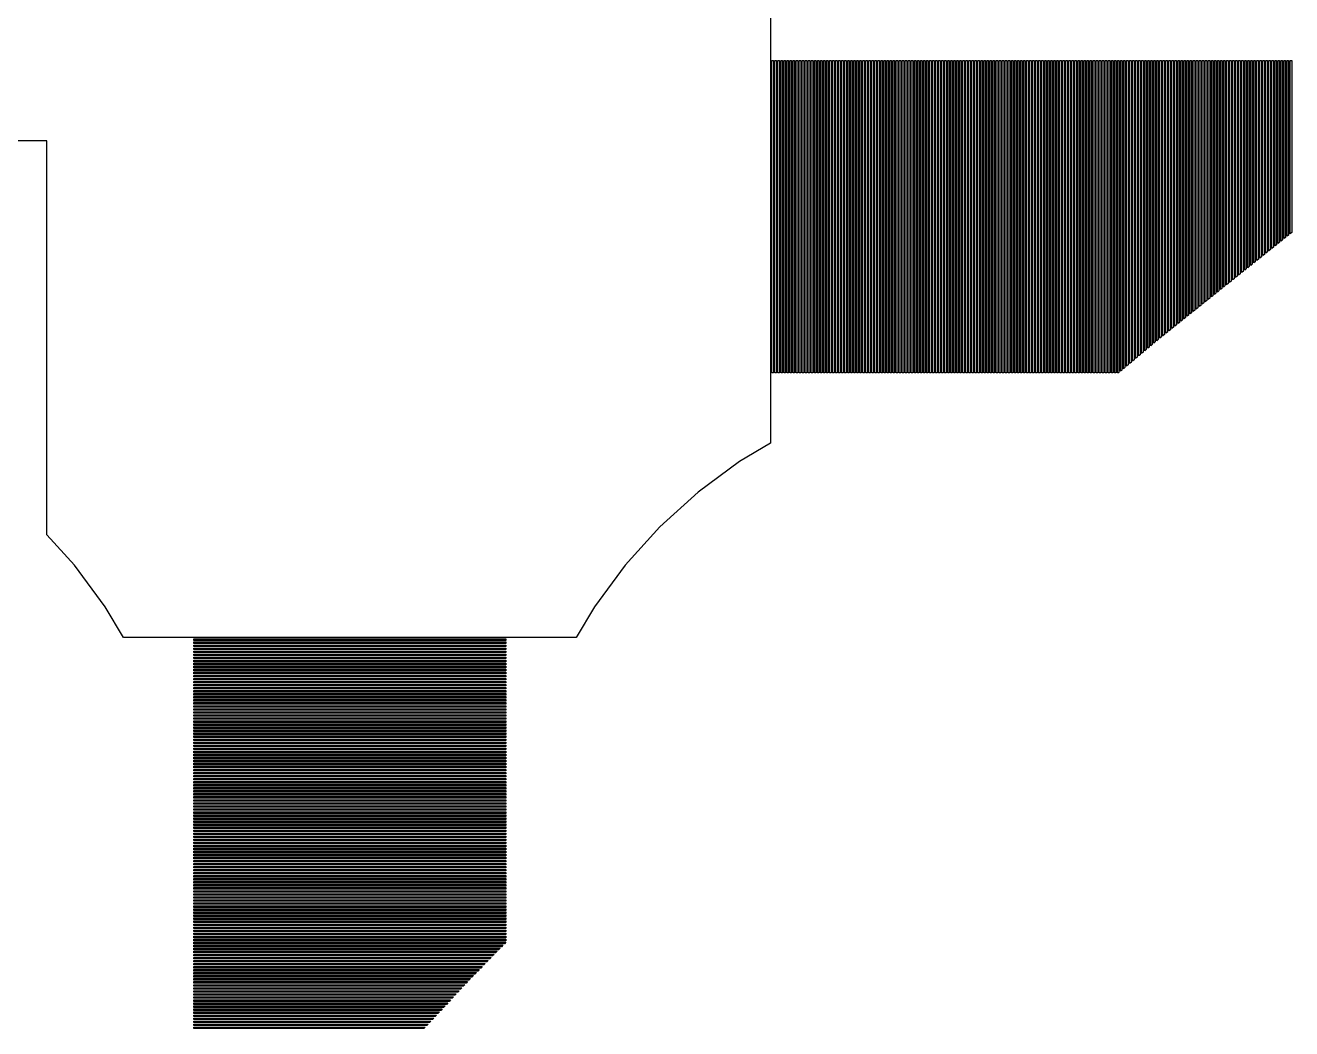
# Model space of a CAD drawing. Extents: x -10 to 91, y -24 to 82.
# Drawn here: x 0.86 to 9.21, y 61.65 to 68.26 of the extents above; entities that cross this region are included whole.
import ezdxf

# ---------------------------------------------------------------- set-up
doc = ezdxf.new("R2010")
doc.units = 0

msp = doc.modelspace()

# ---------------------------------------------------------------- linework, layer by layer
for p, q in [((5.77501, 68.4932), (5.77501, 65.5068)), ((5.785, 65.97), (5.785, 68.03)), ((5.785, 68.03), (5.79501, 68.03)), ((5.79501, 68.03), (5.79501, 65.97)), ((5.80501, 65.97), (5.80501, 68.03)), ((5.80501, 68.03), (5.815, 68.03)), ((5.815, 68.03), (5.815, 65.97)), ((5.82501, 65.97), (5.82501, 68.03)), ((5.82501, 68.03), (5.83501, 68.03)), ((5.83501, 68.03), (5.83501, 65.97)), ((5.845, 65.97), (5.845, 68.03)), ((5.845, 68.03), (5.85501, 68.03)), ((5.85501, 68.03), (5.85501, 65.97)), ((5.86501, 65.97), (5.86501, 68.03)), ((5.86501, 68.03), (5.875, 68.03)), ((5.875, 68.03), (5.875, 65.97)), ((5.88501, 65.97), (5.88501, 68.03)), ((5.88501, 68.03), (5.895, 68.03)), ((5.895, 68.03), (5.895, 65.97)), ((5.90501, 65.97), (5.90501, 68.03)), ((5.90501, 68.03), (5.91501, 68.03)), ((5.91501, 68.03), (5.91501, 65.97)), ((5.925, 65.97), (5.925, 68.03)), ((5.925, 68.03), (5.93501, 68.03)), ((5.93501, 68.03), (5.93501, 65.97)), ((5.94501, 65.97), (5.94501, 68.03)), ((5.94501, 68.03), (5.955, 68.03)), ((5.955, 68.03), (5.955, 65.97)), ((5.96501, 65.97), (5.96501, 68.03)), ((5.96501, 68.03), (5.97501, 68.03)), ((5.97501, 68.03), (5.97501, 65.97)), ((5.985, 65.97), (5.985, 68.03)), ((5.985, 68.03), (5.99501, 68.03)), ((5.99501, 68.03), (5.99501, 65.97)), ((6.005, 65.97), (6.005, 68.03)), ((6.005, 68.03), (6.01501, 68.03)), ((6.01501, 68.03), (6.01501, 65.97)), ((6.02501, 65.97), (6.02501, 68.03)), ((6.02501, 68.03), (6.035, 68.03)), ((6.035, 68.03), (6.035, 65.97)), ((6.04501, 65.97), (6.04501, 68.03)), ((6.04501, 68.03), (6.05501, 68.03)), ((6.05501, 68.03), (6.05501, 65.97)), ((6.065, 65.97), (6.065, 68.03)), ((6.065, 68.03), (6.07501, 68.03)), ((6.07501, 68.03), (6.07501, 65.97)), ((6.08501, 65.97), (6.08501, 68.03)), ((6.08501, 68.03), (6.095, 68.03)), ((6.095, 68.03), (6.095, 65.97)), ((6.10501, 65.97), (6.10501, 68.03)), ((6.10501, 68.03), (6.11501, 68.03)), ((6.11501, 68.03), (6.11501, 65.97)), ((6.125, 65.97), (6.125, 68.03)), ((6.125, 68.03), (6.13501, 68.03)), ((6.13501, 68.03), (6.13501, 65.97)), ((6.145, 65.97), (6.145, 68.03)), ((6.145, 68.03), (6.15501, 68.03)), ((6.15501, 68.03), (6.15501, 65.97)), ((6.16501, 65.97), (6.16501, 68.03)), ((6.16501, 68.03), (6.175, 68.03)), ((6.175, 68.03), (6.175, 65.97)), ((6.18501, 65.97), (6.18501, 68.03)), ((6.18501, 68.03), (6.19501, 68.03)), ((6.19501, 68.03), (6.19501, 65.97)), ((6.205, 65.97), (6.205, 68.03)), ((6.205, 68.03), (6.21501, 68.03)), ((6.21501, 68.03), (6.21501, 65.97)), ((6.22501, 65.97), (6.22501, 68.03)), ((6.22501, 68.03), (6.235, 68.03)), ((6.235, 68.03), (6.235, 65.97)), ((6.24501, 65.97), (6.24501, 68.03)), ((6.24501, 68.03), (6.255, 68.03)), ((6.255, 68.03), (6.255, 65.97)), ((6.26501, 65.97), (6.26501, 68.03)), ((6.26501, 68.03), (6.27501, 68.03)), ((6.27501, 68.03), (6.27501, 65.97)), ((6.285, 65.97), (6.285, 68.03)), ((6.285, 68.03), (6.29501, 68.03)), ((6.29501, 68.03), (6.29501, 65.97)), ((6.30501, 65.97), (6.30501, 68.03)), ((6.30501, 68.03), (6.315, 68.03)), ((6.315, 68.03), (6.315, 65.97)), ((6.32501, 65.97), (6.32501, 68.03)), ((6.32501, 68.03), (6.33501, 68.03)), ((6.33501, 68.03), (6.33501, 65.97)), ((6.345, 65.97), (6.345, 68.03)), ((6.345, 68.03), (6.35501, 68.03)), ((6.35501, 68.03), (6.35501, 65.97)), ((6.36501, 65.97), (6.36501, 68.03)), ((6.36501, 68.03), (6.375, 68.03)), ((6.375, 68.03), (6.375, 65.97)), ((6.38501, 65.97), (6.38501, 68.03)), ((6.38501, 68.03), (6.395, 68.03)), ((6.395, 68.03), (6.395, 65.97)), ((6.40501, 65.97), (6.40501, 68.03)), ((6.40501, 68.03), (6.41501, 68.03)), ((6.41501, 68.03), (6.41501, 65.97)), ((6.425, 65.97), (6.425, 68.03)), ((6.425, 68.03), (6.43501, 68.03)), ((6.43501, 68.03), (6.43501, 65.97)), ((6.44501, 65.97), (6.44501, 68.03)), ((6.44501, 68.03), (6.455, 68.03)), ((6.455, 68.03), (6.455, 65.97)), ((6.46501, 65.97), (6.46501, 68.03)), ((6.46501, 68.03), (6.47501, 68.03)), ((6.47501, 68.03), (6.47501, 65.97)), ((6.485, 65.97), (6.485, 68.03)), ((6.485, 68.03), (6.49501, 68.03)), ((6.49501, 68.03), (6.49501, 65.97)), ((6.505, 65.97), (6.505, 68.03)), ((6.505, 68.03), (6.51501, 68.03)), ((6.51501, 68.03), (6.51501, 65.97)), ((6.52501, 65.97), (6.52501, 68.03)), ((6.52501, 68.03), (6.535, 68.03)), ((6.535, 68.03), (6.535, 65.97)), ((6.54501, 65.97), (6.54501, 68.03)), ((6.54501, 68.03), (6.55501, 68.03)), ((6.55501, 68.03), (6.55501, 65.97)), ((6.565, 65.97), (6.565, 68.03)), ((6.565, 68.03), (6.57501, 68.03)), ((6.57501, 68.03), (6.57501, 65.97)), ((6.58501, 65.97), (6.58501, 68.03)), ((6.58501, 68.03), (6.595, 68.03)), ((6.595, 68.03), (6.595, 65.97)), ((6.60501, 65.97), (6.60501, 68.03)), ((6.60501, 68.03), (6.61501, 68.03)), ((6.61501, 68.03), (6.61501, 65.97)), ((6.625, 65.97), (6.625, 68.03)), ((6.625, 68.03), (6.63501, 68.03)), ((6.63501, 68.03), (6.63501, 65.97)), ((6.645, 65.97), (6.645, 68.03)), ((6.645, 68.03), (6.65501, 68.03)), ((6.65501, 68.03), (6.65501, 65.97)), ((6.66501, 65.97), (6.66501, 68.03)), ((6.66501, 68.03), (6.675, 68.03)), ((6.675, 68.03), (6.675, 65.97)), ((6.68501, 65.97), (6.68501, 68.03)), ((6.68501, 68.03), (6.69501, 68.03)), ((6.69501, 68.03), (6.69501, 65.97)), ((6.705, 65.97), (6.705, 68.03)), ((6.705, 68.03), (6.71501, 68.03)), ((6.71501, 68.03), (6.71501, 65.97)), ((6.72501, 65.97), (6.72501, 68.03)), ((6.72501, 68.03), (6.735, 68.03)), ((6.735, 68.03), (6.735, 65.97)), ((6.74501, 65.97), (6.74501, 68.03)), ((6.74501, 68.03), (6.755, 68.03)), ((6.755, 68.03), (6.755, 65.97)), ((6.76501, 65.97), (6.76501, 68.03)), ((6.76501, 68.03), (6.77501, 68.03)), ((6.77501, 68.03), (6.77501, 65.97)), ((6.785, 65.97), (6.785, 68.03)), ((6.785, 68.03), (6.79501, 68.03)), ((6.79501, 68.03), (6.79501, 65.97)), ((6.80501, 65.97), (6.80501, 68.03)), ((6.80501, 68.03), (6.815, 68.03)), ((6.815, 68.03), (6.815, 65.97)), ((6.82501, 65.97), (6.82501, 68.03)), ((6.82501, 68.03), (6.83501, 68.03)), ((6.83501, 68.03), (6.83501, 65.97)), ((6.845, 65.97), (6.845, 68.03)), ((6.845, 68.03), (6.85501, 68.03)), ((6.85501, 68.03), (6.85501, 65.97)), ((6.86501, 65.97), (6.86501, 68.03)), ((6.86501, 68.03), (6.875, 68.03)), ((6.875, 68.03), (6.875, 65.97)), ((6.88501, 65.97), (6.88501, 68.03)), ((6.88501, 68.03), (6.895, 68.03)), ((6.895, 68.03), (6.895, 65.97)), ((6.90501, 65.97), (6.90501, 68.03)), ((6.90501, 68.03), (6.91501, 68.03)), ((6.91501, 68.03), (6.91501, 65.97)), ((6.925, 65.97), (6.925, 68.03)), ((6.925, 68.03), (6.93501, 68.03)), ((6.93501, 68.03), (6.93501, 65.97)), ((6.94501, 65.97), (6.94501, 68.03)), ((6.94501, 68.03), (6.955, 68.03)), ((6.955, 68.03), (6.955, 65.97)), ((6.96501, 65.97), (6.96501, 68.03)), ((6.96501, 68.03), (6.97501, 68.03)), ((6.97501, 68.03), (6.97501, 65.97)), ((6.985, 65.97), (6.985, 68.03)), ((6.985, 68.03), (6.99501, 68.03)), ((6.99501, 68.03), (6.99501, 65.97)), ((7.005, 65.97), (7.005, 68.03)), ((7.005, 68.03), (7.01501, 68.03)), ((7.01501, 68.03), (7.01501, 65.97)), ((7.02501, 65.97), (7.02501, 68.03)), ((7.02501, 68.03), (7.035, 68.03)), ((7.035, 68.03), (7.035, 65.97)), ((7.04501, 65.97), (7.04501, 68.03)), ((7.04501, 68.03), (7.05501, 68.03)), ((7.05501, 68.03), (7.05501, 65.97)), ((7.065, 65.97), (7.065, 68.03)), ((7.065, 68.03), (7.07501, 68.03)), ((7.07501, 68.03), (7.07501, 65.97)), ((7.08501, 65.97), (7.08501, 68.03)), ((7.08501, 68.03), (7.095, 68.03)), ((7.095, 68.03), (7.095, 65.97)), ((7.10501, 65.97), (7.10501, 68.03)), ((7.10501, 68.03), (7.11501, 68.03)), ((7.11501, 68.03), (7.11501, 65.97)), ((7.125, 65.97), (7.125, 68.03)), ((7.125, 68.03), (7.13501, 68.03)), ((7.13501, 68.03), (7.13501, 65.97)), ((7.145, 65.97), (7.145, 68.03)), ((7.145, 68.03), (7.15501, 68.03)), ((7.15501, 68.03), (7.15501, 65.97)), ((7.16501, 65.97), (7.16501, 68.03)), ((7.16501, 68.03), (7.175, 68.03)), ((7.175, 68.03), (7.175, 65.97)), ((7.18501, 65.97), (7.18501, 68.03)), ((7.18501, 68.03), (7.19501, 68.03)), ((7.19501, 68.03), (7.19501, 65.97)), ((7.205, 65.97), (7.205, 68.03)), ((7.205, 68.03), (7.21501, 68.03)), ((7.21501, 68.03), (7.21501, 65.97)), ((7.22501, 65.97), (7.22501, 68.03)), ((7.22501, 68.03), (7.235, 68.03)), ((7.235, 68.03), (7.235, 65.97)), ((7.24501, 65.97), (7.24501, 68.03)), ((7.24501, 68.03), (7.255, 68.03)), ((7.255, 68.03), (7.255, 65.97)), ((7.26501, 65.97), (7.26501, 68.03)), ((7.26501, 68.03), (7.27501, 68.03)), ((7.27501, 68.03), (7.27501, 65.97)), ((7.285, 65.97), (7.285, 68.03)), ((7.285, 68.03), (7.29501, 68.03)), ((7.29501, 68.03), (7.29501, 65.97)), ((7.30501, 65.97), (7.30501, 68.03)), ((7.30501, 68.03), (7.315, 68.03)), ((7.315, 68.03), (7.315, 65.97)), ((7.32501, 65.97), (7.32501, 68.03)), ((7.32501, 68.03), (7.33501, 68.03)), ((7.33501, 68.03), (7.33501, 65.97)), ((7.345, 65.97), (7.345, 68.03)), ((7.345, 68.03), (7.35501, 68.03)), ((7.35501, 68.03), (7.35501, 65.97)), ((7.36501, 65.97), (7.36501, 68.03)), ((7.36501, 68.03), (7.375, 68.03)), ((7.375, 68.03), (7.375, 65.97)), ((7.38501, 65.97), (7.38501, 68.03)), ((7.38501, 68.03), (7.395, 68.03)), ((7.395, 68.03), (7.395, 65.97)), ((7.40501, 65.97), (7.40501, 68.03)), ((7.40501, 68.03), (7.41501, 68.03)), ((7.41501, 68.03), (7.41501, 65.97)), ((7.425, 65.97), (7.425, 68.03)), ((7.425, 68.03), (7.43501, 68.03)), ((7.43501, 68.03), (7.43501, 65.97)), ((7.44501, 65.97), (7.44501, 68.03)), ((7.44501, 68.03), (7.455, 68.03)), ((7.455, 68.03), (7.455, 65.97)), ((7.46501, 65.97), (7.46501, 68.03)), ((7.46501, 68.03), (7.47501, 68.03)), ((7.47501, 68.03), (7.47501, 65.97)), ((7.485, 65.97), (7.485, 68.03)), ((7.485, 68.03), (7.49501, 68.03)), ((7.49501, 68.03), (7.49501, 65.97)), ((7.50499, 65.97), (7.50499, 68.03)), ((7.50499, 68.03), (7.515, 68.03)), ((7.515, 68.03), (7.515, 65.97)), ((7.52499, 65.97), (7.52499, 68.03)), ((7.52499, 68.03), (7.53499, 68.03)), ((7.53499, 68.03), (7.53499, 65.97)), ((7.545, 65.97), (7.545, 68.03)), ((7.545, 68.03), (7.55499, 68.03)), ((7.55499, 68.03), (7.55499, 65.97)), ((7.56499, 65.97), (7.56499, 68.03)), ((7.56499, 68.03), (7.575, 68.03)), ((7.575, 68.03), (7.575, 65.97)), ((7.58499, 65.97), (7.58499, 68.03)), ((7.58499, 68.03), (7.59499, 68.03)), ((7.59499, 68.03), (7.59499, 65.97)), ((7.605, 65.97), (7.605, 68.03)), ((7.605, 68.03), (7.61499, 68.03)), ((7.61499, 68.03), (7.61499, 65.97)), ((7.625, 65.97), (7.625, 68.03)), ((7.625, 68.03), (7.63499, 68.03)), ((7.63499, 68.03), (7.63499, 65.97)), ((7.64499, 65.97), (7.64499, 68.03)), ((7.64499, 68.03), (7.655, 68.03)), ((7.655, 68.03), (7.655, 65.97)), ((7.66499, 65.97), (7.66499, 68.03)), ((7.66499, 68.03), (7.67499, 68.03)), ((7.67499, 68.03), (7.67499, 65.97)), ((7.685, 65.97), (7.685, 68.03)), ((7.685, 68.03), (7.69499, 68.03)), ((7.69499, 68.03), (7.69499, 65.97)), ((7.70499, 65.97), (7.70499, 68.03)), ((7.70499, 68.03), (7.715, 68.03)), ((7.715, 68.03), (7.715, 65.97)), ((7.72499, 65.97), (7.72499, 68.03)), ((7.72499, 68.03), (7.73499, 68.03)), ((7.73499, 68.03), (7.73499, 65.97)), ((7.745, 65.97), (7.745, 68.03)), ((7.745, 68.03), (7.75499, 68.03)), ((7.75499, 68.03), (7.75499, 65.97)), ((7.765, 65.97), (7.765, 68.03)), ((7.765, 68.03), (7.77499, 68.03)), ((7.77499, 68.03), (7.77499, 65.97)), ((7.78499, 65.97), (7.78499, 68.03)), ((7.78499, 68.03), (7.795, 68.03)), ((7.795, 68.03), (7.795, 65.97)), ((7.80499, 65.97), (7.80499, 68.03)), ((7.80499, 68.03), (7.81499, 68.03)), ((7.81499, 68.03), (7.81499, 65.97)), ((7.825, 65.97), (7.825, 68.03)), ((7.825, 68.03), (7.83499, 68.03)), ((7.83499, 68.03), (7.83499, 65.97)), ((7.84499, 65.97), (7.84499, 68.03)), ((7.84499, 68.03), (7.855, 68.03)), ((7.855, 68.03), (7.855, 65.97)), ((7.86499, 65.97), (7.86499, 68.03)), ((7.86499, 68.03), (7.875, 68.03)), ((7.875, 68.03), (7.875, 65.97)), ((7.88499, 65.97), (7.88499, 68.03)), ((7.88499, 68.03), (7.89499, 68.03)), ((7.89499, 68.03), (7.89499, 65.97)), ((7.905, 65.97), (7.905, 68.03)), ((7.905, 68.03), (7.91499, 68.03)), ((7.91499, 68.03), (7.91499, 65.97)), ((7.92499, 65.97), (7.92499, 68.03)), ((7.92499, 68.03), (7.935, 68.03)), ((7.935, 68.03), (7.935, 65.97)), ((7.94499, 65.97), (7.94499, 68.03)), ((7.94499, 68.03), (7.95499, 68.03)), ((7.95499, 68.03), (7.95499, 65.97)), ((7.965, 65.97), (7.965, 68.03)), ((7.965, 68.03), (7.97499, 68.03)), ((7.97499, 68.03), (7.97499, 65.97)), ((7.98499, 65.97), (7.98499, 68.03)), ((7.98499, 68.03), (7.995, 68.03)), ((7.995, 68.03), (7.995, 65.97)), ((8.00499, 65.97), (8.00499, 68.03)), ((8.00499, 68.03), (8.015, 68.03)), ((8.015, 68.03), (8.015, 65.97)), ((8.02499, 65.97), (8.02499, 68.03)), ((8.02499, 68.03), (8.03499, 68.03)), ((8.03499, 68.03), (8.03499, 65.97)), ((8.045, 65.97), (8.045, 68.03)), ((8.045, 68.03), (8.05499, 68.03)), ((8.05499, 68.03), (8.05499, 65.97)), ((8.06499, 65.97), (8.06499, 68.03)), ((8.06499, 68.03), (8.075, 68.03)), ((8.075, 68.03), (8.075, 65.9718)), ((8.08499, 68.03), (8.09499, 68.03)), ((8.08499, 65.9802), (8.08499, 68.03)), ((8.09499, 68.03), (8.09499, 65.9886)), ((8.105, 68.03), (8.11499, 68.03)), ((8.105, 65.997), (8.105, 68.03)), ((8.11499, 68.03), (8.11499, 66.0054)), ((8.125, 68.03), (8.13499, 68.03)), ((8.125, 66.0139), (8.125, 68.03)), ((8.13499, 68.03), (8.13499, 66.0223)), ((8.14499, 68.03), (8.155, 68.03)), ((8.14499, 66.0307), (8.14499, 68.03)), ((8.155, 68.03), (8.155, 66.0391)), ((8.16499, 68.03), (8.17499, 68.03)), ((8.16499, 66.0475), (8.16499, 68.03)), ((8.17499, 68.03), (8.17499, 66.0559)), ((8.185, 68.03), (8.19499, 68.03)), ((8.185, 66.0643), (8.185, 68.03)), ((8.19499, 68.03), (8.19499, 66.0728)), ((8.20499, 68.03), (8.215, 68.03)), ((8.20499, 66.0812), (8.20499, 68.03)), ((8.215, 68.03), (8.215, 66.0896)), ((8.22499, 68.03), (8.23499, 68.03)), ((8.22499, 66.098), (8.22499, 68.03)), ((8.23499, 68.03), (8.23499, 66.1064)), ((8.245, 68.03), (8.25499, 68.03)), ((8.245, 66.1148), (8.245, 68.03)), ((8.25499, 68.03), (8.25499, 66.1232)), ((8.265, 68.03), (8.27499, 68.03)), ((8.265, 66.1317), (8.265, 68.03)), ((8.27499, 68.03), (8.27499, 66.1401)), ((8.28499, 68.03), (8.295, 68.03)), ((8.28499, 66.1485), (8.28499, 68.03)), ((8.295, 68.03), (8.295, 66.1569)), ((8.30499, 68.03), (8.31499, 68.03)), ((8.30499, 66.1653), (8.30499, 68.03)), ((8.31499, 68.03), (8.31499, 66.1737)), ((8.325, 68.03), (8.33499, 68.03)), ((8.325, 66.1821), (8.325, 68.03)), ((8.33499, 68.03), (8.33499, 66.1906)), ((8.34499, 68.03), (8.355, 68.03)), ((8.34499, 66.1986), (8.34499, 68.03)), ((8.355, 68.03), (8.355, 66.2066)), ((8.36499, 68.03), (8.375, 68.03)), ((8.36499, 66.2146), (8.36499, 68.03)), ((8.375, 68.03), (8.375, 66.2226)), ((8.38499, 68.03), (8.39499, 68.03)), ((8.38499, 66.2306), (8.38499, 68.03)), ((8.39499, 68.03), (8.39499, 66.2386)), ((8.405, 68.03), (8.41499, 68.03)), ((8.405, 66.2466), (8.405, 68.03)), ((8.41499, 68.03), (8.41499, 66.2546)), ((8.42499, 68.03), (8.435, 68.03)), ((8.42499, 66.2626), (8.42499, 68.03)), ((8.435, 68.03), (8.435, 66.2706)), ((8.44499, 68.03), (8.45499, 68.03)), ((8.44499, 66.2786), (8.44499, 68.03)), ((8.45499, 68.03), (8.45499, 66.2867)), ((8.465, 68.03), (8.47499, 68.03)), ((8.465, 66.2947), (8.465, 68.03)), ((8.47499, 68.03), (8.47499, 66.3027)), ((8.48499, 68.03), (8.495, 68.03)), ((8.48499, 66.3107), (8.48499, 68.03)), ((8.495, 68.03), (8.495, 66.3187)), ((8.50499, 68.03), (8.515, 68.03)), ((8.50499, 66.3267), (8.50499, 68.03)), ((8.515, 68.03), (8.515, 66.3347)), ((8.52499, 68.03), (8.53499, 68.03)), ((8.52499, 66.3427), (8.52499, 68.03)), ((8.53499, 68.03), (8.53499, 66.3507)), ((8.545, 68.03), (8.55499, 68.03)), ((8.545, 66.3587), (8.545, 68.03)), ((8.55499, 68.03), (8.55499, 66.3667)), ((8.56499, 68.03), (8.575, 68.03)), ((8.56499, 66.3747), (8.56499, 68.03)), ((8.575, 68.03), (8.575, 66.3827)), ((8.58499, 68.03), (8.59499, 68.03)), ((8.58499, 66.3907), (8.58499, 68.03)), ((8.59499, 68.03), (8.59499, 66.3987)), ((8.605, 68.03), (8.61499, 68.03)), ((8.605, 66.4067), (8.605, 68.03)), ((8.61499, 68.03), (8.61499, 66.4147)), ((8.625, 68.03), (8.63499, 68.03)), ((8.625, 66.4227), (8.625, 68.03)), ((8.63499, 68.03), (8.63499, 66.4307)), ((8.64499, 68.03), (8.655, 68.03)), ((8.64499, 66.4387), (8.64499, 68.03)), ((8.655, 68.03), (8.655, 66.4467)), ((8.66499, 68.03), (8.67499, 68.03)), ((8.66499, 66.4547), (8.66499, 68.03)), ((8.67499, 68.03), (8.67499, 66.4627)), ((8.685, 68.03), (8.69499, 68.03)), ((8.685, 66.4707), (8.685, 68.03)), ((8.69499, 68.03), (8.69499, 66.4787)), ((8.70499, 68.03), (8.715, 68.03)), ((8.70499, 66.4867), (8.70499, 68.03)), ((8.715, 68.03), (8.715, 66.4948)), ((8.72499, 68.03), (8.73499, 68.03)), ((8.72499, 66.5027), (8.72499, 68.03)), ((8.73499, 68.03), (8.73499, 66.5107)), ((8.745, 68.03), (8.75499, 68.03)), ((8.745, 66.5188), (8.745, 68.03)), ((8.75499, 68.03), (8.75499, 66.5267)), ((8.765, 68.03), (8.77499, 68.03)), ((8.765, 66.5348), (8.765, 68.03)), ((8.77499, 68.03), (8.77499, 66.5428)), ((8.78499, 68.03), (8.795, 68.03)), ((8.78499, 66.5508), (8.78499, 68.03)), ((8.795, 68.03), (8.795, 66.5588)), ((8.80499, 68.03), (8.81499, 68.03)), ((8.80499, 66.5668), (8.80499, 68.03)), ((8.81499, 68.03), (8.81499, 66.5748)), ((8.825, 68.03), (8.83499, 68.03)), ((8.825, 66.5828), (8.825, 68.03)), ((8.83499, 68.03), (8.83499, 66.5908)), ((8.84499, 68.03), (8.855, 68.03)), ((8.84499, 66.5988), (8.84499, 68.03)), ((8.855, 68.03), (8.855, 66.6068)), ((8.86499, 68.03), (8.875, 68.03)), ((8.86499, 66.6148), (8.86499, 68.03)), ((8.875, 68.03), (8.875, 66.6228)), ((8.88499, 68.03), (8.89499, 68.03)), ((8.88499, 66.6308), (8.88499, 68.03)), ((8.89499, 68.03), (8.89499, 66.6388)), ((8.905, 68.03), (8.91499, 68.03)), ((8.905, 66.6468), (8.905, 68.03)), ((8.91499, 68.03), (8.91499, 66.6548)), ((8.92499, 68.03), (8.935, 68.03)), ((8.92499, 66.6628), (8.92499, 68.03)), ((8.935, 68.03), (8.935, 66.6708)), ((8.94499, 68.03), (8.95499, 68.03)), ((8.94499, 66.6788), (8.94499, 68.03)), ((8.95499, 68.03), (8.95499, 66.6868)), ((8.965, 68.03), (8.97499, 68.03)), ((8.965, 66.6948), (8.965, 68.03)), ((8.97499, 68.03), (8.97499, 66.7028)), ((8.98499, 68.03), (8.995, 68.03)), ((8.98499, 66.7108), (8.98499, 68.03)), ((8.995, 68.03), (8.995, 66.7188)), ((9.00499, 68.03), (9.015, 68.03)), ((9.00499, 66.7268), (9.00499, 68.03)), ((9.015, 68.03), (9.015, 66.7348)), ((9.02499, 68.03), (9.03499, 68.03)), ((9.02499, 66.7429), (9.02499, 68.03)), ((9.03499, 68.03), (9.03499, 66.7509)), ((9.045, 68.03), (9.05499, 68.03)), ((9.045, 66.7589), (9.045, 68.03)), ((9.05499, 68.03), (9.05499, 66.7669)), ((9.06499, 68.03), (9.075, 68.03)), ((9.06499, 66.7749), (9.06499, 68.03)), ((9.075, 68.03), (9.075, 66.7829)), ((9.08499, 68.03), (9.09499, 68.03)), ((9.08499, 66.7909), (9.08499, 68.03)), ((9.09499, 68.03), (9.09499, 66.7989)), ((9.105, 68.03), (9.11499, 68.03)), ((9.105, 66.8069), (9.105, 68.03)), ((9.11499, 68.03), (9.11499, 66.8149)), ((9.125, 68.03), (9.13499, 68.03)), ((9.125, 66.8229), (9.125, 68.03)), ((9.13499, 68.03), (9.13499, 66.8309)), ((9.14499, 68.03), (9.155, 68.03)), ((9.14499, 66.8389), (9.14499, 68.03)), ((9.155, 68.03), (9.155, 66.8469)), ((9.16499, 68.03), (9.17499, 68.03)), ((9.16499, 66.8549), (9.16499, 68.03)), ((9.17499, 68.03), (9.17499, 66.8629)), ((9.185, 68.03), (9.19499, 68.03)), ((9.185, 66.8709), (9.185, 68.03)), ((9.19499, 68.03), (9.19499, 66.8789)), ((9.20499, 68.03), (9.215, 68.03)), ((9.20499, 66.8869), (9.20499, 68.03)), ((9.215, 68.03), (9.215, 66.8949)), ((1, 67.5), (-1, 67.5)), ((1, 64.9025), (1, 67.5)), ((9.17499, 66.8629), (9.16499, 66.8549)), ((9.19499, 66.8789), (9.185, 66.8709)), ((9.215, 66.8949), (9.20499, 66.8869)), ((9.075, 66.7829), (9.06499, 66.7749)), ((9.09499, 66.7989), (9.08499, 66.7909)), ((9.11499, 66.8149), (9.105, 66.8069)), ((9.13499, 66.8309), (9.125, 66.8229)), ((9.155, 66.8469), (9.14499, 66.8389)), ((8.97499, 66.7028), (8.965, 66.6948)), ((8.995, 66.7188), (8.98499, 66.7108)), ((9.015, 66.7348), (9.00499, 66.7268)), ((9.03499, 66.7509), (9.02499, 66.7429)), ((9.05499, 66.7669), (9.045, 66.7589)), ((8.855, 66.6068), (8.84499, 66.5988)), ((8.875, 66.6228), (8.86499, 66.6148)), ((8.89499, 66.6388), (8.88499, 66.6308)), ((8.91499, 66.6548), (8.905, 66.6468)), ((8.935, 66.6708), (8.92499, 66.6628)), ((8.95499, 66.6868), (8.94499, 66.6788)), ((8.75499, 66.5267), (8.745, 66.5188)), ((8.77499, 66.5428), (8.765, 66.5348)), ((8.795, 66.5588), (8.78499, 66.5508)), ((8.81499, 66.5748), (8.80499, 66.5668)), ((8.83499, 66.5908), (8.825, 66.5828)), ((8.655, 66.4467), (8.64499, 66.4387)), ((8.67499, 66.4627), (8.66499, 66.4547)), ((8.69499, 66.4787), (8.685, 66.4707)), ((8.715, 66.4948), (8.70499, 66.4867)), ((8.73499, 66.5107), (8.72499, 66.5027)), ((8.55499, 66.3667), (8.545, 66.3587)), ((8.575, 66.3827), (8.56499, 66.3747)), ((8.59499, 66.3987), (8.58499, 66.3907)), ((8.61499, 66.4147), (8.605, 66.4067)), ((8.63499, 66.4307), (8.625, 66.4227)), ((8.435, 66.2706), (8.42499, 66.2626)), ((8.45499, 66.2867), (8.44499, 66.2786)), ((8.47499, 66.3027), (8.465, 66.2947)), ((8.495, 66.3187), (8.48499, 66.3107)), ((8.515, 66.3347), (8.50499, 66.3267)), ((8.53499, 66.3507), (8.52499, 66.3427)), ((8.33499, 66.1906), (8.325, 66.1821)), ((8.355, 66.2066), (8.34499, 66.1986)), ((8.375, 66.2226), (8.36499, 66.2146)), ((8.39499, 66.2386), (8.38499, 66.2306)), ((8.41499, 66.2546), (8.405, 66.2466)), ((8.23499, 66.1064), (8.22499, 66.098)), ((8.25499, 66.1232), (8.245, 66.1148)), ((8.27499, 66.1401), (8.265, 66.1317)), ((8.295, 66.1569), (8.28499, 66.1485)), ((8.31499, 66.1737), (8.30499, 66.1653)), ((8.13499, 66.0223), (8.125, 66.0139)), ((8.155, 66.0391), (8.14499, 66.0307)), ((8.17499, 66.0559), (8.16499, 66.0475)), ((8.19499, 66.0728), (8.185, 66.0643)), ((8.215, 66.0896), (8.20499, 66.0812)), ((5.79501, 65.97), (5.785, 65.97)), ((5.815, 65.97), (5.80501, 65.97)), ((5.83501, 65.97), (5.82501, 65.97)), ((5.85501, 65.97), (5.845, 65.97)), ((5.875, 65.97), (5.86501, 65.97)), ((5.895, 65.97), (5.88501, 65.97)), ((5.91501, 65.97), (5.90501, 65.97)), ((5.93501, 65.97), (5.925, 65.97)), ((5.955, 65.97), (5.94501, 65.97)), ((5.97501, 65.97), (5.96501, 65.97)), ((5.99501, 65.97), (5.985, 65.97)), ((6.01501, 65.97), (6.005, 65.97)), ((6.035, 65.97), (6.02501, 65.97)), ((6.05501, 65.97), (6.04501, 65.97)), ((6.07501, 65.97), (6.065, 65.97)), ((6.095, 65.97), (6.08501, 65.97)), ((6.11501, 65.97), (6.10501, 65.97)), ((6.13501, 65.97), (6.125, 65.97)), ((6.15501, 65.97), (6.145, 65.97)), ((6.175, 65.97), (6.16501, 65.97)), ((6.19501, 65.97), (6.18501, 65.97)), ((6.21501, 65.97), (6.205, 65.97)), ((6.235, 65.97), (6.22501, 65.97)), ((6.255, 65.97), (6.24501, 65.97)), ((6.27501, 65.97), (6.26501, 65.97)), ((6.29501, 65.97), (6.285, 65.97)), ((6.315, 65.97), (6.30501, 65.97)), ((6.33501, 65.97), (6.32501, 65.97)), ((6.35501, 65.97), (6.345, 65.97)), ((6.375, 65.97), (6.36501, 65.97)), ((6.395, 65.97), (6.38501, 65.97)), ((6.41501, 65.97), (6.40501, 65.97)), ((6.43501, 65.97), (6.425, 65.97)), ((6.455, 65.97), (6.44501, 65.97)), ((6.47501, 65.97), (6.46501, 65.97)), ((6.49501, 65.97), (6.485, 65.97)), ((6.51501, 65.97), (6.505, 65.97)), ((6.535, 65.97), (6.52501, 65.97)), ((6.55501, 65.97), (6.54501, 65.97)), ((6.57501, 65.97), (6.565, 65.97)), ((6.595, 65.97), (6.58501, 65.97)), ((6.61501, 65.97), (6.60501, 65.97)), ((6.63501, 65.97), (6.625, 65.97)), ((6.65501, 65.97), (6.645, 65.97)), ((6.675, 65.97), (6.66501, 65.97)), ((6.69501, 65.97), (6.68501, 65.97)), ((6.71501, 65.97), (6.705, 65.97)), ((6.735, 65.97), (6.72501, 65.97)), ((6.755, 65.97), (6.74501, 65.97)), ((6.77501, 65.97), (6.76501, 65.97)), ((6.79501, 65.97), (6.785, 65.97)), ((6.815, 65.97), (6.80501, 65.97)), ((6.83501, 65.97), (6.82501, 65.97)), ((6.85501, 65.97), (6.845, 65.97)), ((6.875, 65.97), (6.86501, 65.97)), ((6.895, 65.97), (6.88501, 65.97)), ((6.91501, 65.97), (6.90501, 65.97)), ((6.93501, 65.97), (6.925, 65.97)), ((6.955, 65.97), (6.94501, 65.97)), ((6.97501, 65.97), (6.96501, 65.97)), ((6.99501, 65.97), (6.985, 65.97)), ((7.01501, 65.97), (7.005, 65.97)), ((7.035, 65.97), (7.02501, 65.97)), ((7.05501, 65.97), (7.04501, 65.97)), ((7.07501, 65.97), (7.065, 65.97)), ((7.095, 65.97), (7.08501, 65.97)), ((7.11501, 65.97), (7.10501, 65.97)), ((7.13501, 65.97), (7.125, 65.97)), ((7.15501, 65.97), (7.145, 65.97)), ((7.175, 65.97), (7.16501, 65.97)), ((7.19501, 65.97), (7.18501, 65.97)), ((7.21501, 65.97), (7.205, 65.97)), ((7.235, 65.97), (7.22501, 65.97)), ((7.255, 65.97), (7.24501, 65.97)), ((7.27501, 65.97), (7.26501, 65.97)), ((7.29501, 65.97), (7.285, 65.97)), ((7.315, 65.97), (7.30501, 65.97)), ((7.33501, 65.97), (7.32501, 65.97)), ((7.35501, 65.97), (7.345, 65.97)), ((7.375, 65.97), (7.36501, 65.97)), ((7.395, 65.97), (7.38501, 65.97)), ((7.41501, 65.97), (7.40501, 65.97)), ((7.43501, 65.97), (7.425, 65.97)), ((7.455, 65.97), (7.44501, 65.97)), ((7.47501, 65.97), (7.46501, 65.97)), ((7.49501, 65.97), (7.485, 65.97)), ((7.515, 65.97), (7.50499, 65.97)), ((7.53499, 65.97), (7.52499, 65.97)), ((7.55499, 65.97), (7.545, 65.97)), ((7.575, 65.97), (7.56499, 65.97)), ((7.59499, 65.97), (7.58499, 65.97)), ((7.61499, 65.97), (7.605, 65.97)), ((7.63499, 65.97), (7.625, 65.97)), ((7.655, 65.97), (7.64499, 65.97)), ((7.67499, 65.97), (7.66499, 65.97)), ((7.69499, 65.97), (7.685, 65.97)), ((7.715, 65.97), (7.70499, 65.97)), ((7.73499, 65.97), (7.72499, 65.97)), ((7.75499, 65.97), (7.745, 65.97)), ((7.77499, 65.97), (7.765, 65.97)), ((7.795, 65.97), (7.78499, 65.97)), ((7.81499, 65.97), (7.80499, 65.97)), ((7.83499, 65.97), (7.825, 65.97)), ((7.855, 65.97), (7.84499, 65.97)), ((7.875, 65.97), (7.86499, 65.97)), ((7.89499, 65.97), (7.88499, 65.97)), ((7.91499, 65.97), (7.905, 65.97)), ((7.935, 65.97), (7.92499, 65.97)), ((7.95499, 65.97), (7.94499, 65.97)), ((7.97499, 65.97), (7.965, 65.97)), ((7.995, 65.97), (7.98499, 65.97)), ((8.015, 65.97), (8.00499, 65.97)), ((8.03499, 65.97), (8.02499, 65.97)), ((8.05499, 65.97), (8.045, 65.97)), ((8.07286, 65.97), (8.06499, 65.97)), ((8.075, 65.9718), (8.07286, 65.97)), ((8.09499, 65.9886), (8.08499, 65.9802)), ((8.11499, 66.0054), (8.105, 65.997)), ((5.77501, 65.5068), (5.57217, 65.3852)), ((5.57217, 65.3852), (5.29866, 65.1824)), ((5.29866, 65.1824), (5.04634, 64.9537)), ((5.04634, 64.9537), (4.81766, 64.7014)), ((1.18236, 64.7013), (1, 64.9025)), ((1.38521, 64.4278), (1.18236, 64.7013)), ((4.81766, 64.7014), (4.61481, 64.4278)), ((1.50677, 64.225), (1.38521, 64.4278)), ((4.61481, 64.4278), (4.49323, 64.225)), ((4.49323, 64.225), (1.50677, 64.225)), ((1.97, 64.205), (1.97, 64.215)), ((1.97, 64.215), (4.03, 64.215)), ((4.03, 64.205), (1.97, 64.205)), ((1.97, 64.185), (1.97, 64.195)), ((1.97, 64.195), (4.03, 64.195)), ((4.03, 64.185), (1.97, 64.185)), ((4.03, 64.215), (4.03, 64.205)), ((4.03, 64.195), (4.03, 64.185)), ((1.97, 64.165), (1.97, 64.175)), ((1.97, 64.175), (4.03, 64.175)), ((4.03, 64.165), (1.97, 64.165)), ((1.97, 64.145), (1.97, 64.155)), ((1.97, 64.155), (4.03, 64.155)), ((4.03, 64.145), (1.97, 64.145)), ((1.97, 64.125), (1.97, 64.135)), ((1.97, 64.135), (4.03, 64.135)), ((4.03, 64.125), (1.97, 64.125)), ((1.97, 64.105), (1.97, 64.115)), ((1.97, 64.115), (4.03, 64.115)), ((4.03, 64.105), (1.97, 64.105)), ((4.03, 64.175), (4.03, 64.165)), ((4.03, 64.155), (4.03, 64.145)), ((4.03, 64.135), (4.03, 64.125)), ((4.03, 64.115), (4.03, 64.105)), ((1.97, 64.085), (1.97, 64.095)), ((1.97, 64.095), (4.03, 64.095)), ((4.03, 64.085), (1.97, 64.085)), ((1.97, 64.065), (1.97, 64.075)), ((1.97, 64.075), (4.03, 64.075)), ((4.03, 64.065), (1.97, 64.065)), ((1.97, 64.045), (1.97, 64.055)), ((1.97, 64.055), (4.03, 64.055)), ((4.03, 64.045), (1.97, 64.045)), ((1.97, 64.025), (1.97, 64.035)), ((1.97, 64.035), (4.03, 64.035)), ((4.03, 64.025), (1.97, 64.025)), ((1.97, 64.005), (1.97, 64.015)), ((1.97, 64.015), (4.03, 64.015)), ((4.03, 64.095), (4.03, 64.085)), ((4.03, 64.075), (4.03, 64.065)), ((4.03, 64.055), (4.03, 64.045)), ((4.03, 64.035), (4.03, 64.025)), ((4.03, 64.015), (4.03, 64.005)), ((4.03, 64.005), (1.97, 64.005)), ((1.97, 63.985), (1.97, 63.995)), ((1.97, 63.995), (4.03, 63.995)), ((4.03, 63.985), (1.97, 63.985)), ((1.97, 63.965), (1.97, 63.975)), ((1.97, 63.975), (4.03, 63.975)), ((4.03, 63.965), (1.97, 63.965)), ((1.97, 63.945), (1.97, 63.955)), ((1.97, 63.955), (4.03, 63.955)), ((4.03, 63.945), (1.97, 63.945)), ((1.97, 63.925), (1.97, 63.935)), ((1.97, 63.935), (4.03, 63.935)), ((4.03, 63.995), (4.03, 63.985)), ((4.03, 63.975), (4.03, 63.965)), ((4.03, 63.955), (4.03, 63.945)), ((4.03, 63.935), (4.03, 63.925)), ((4.03, 63.925), (1.97, 63.925)), ((1.97, 63.905), (1.97, 63.915)), ((1.97, 63.915), (4.03, 63.915)), ((4.03, 63.905), (1.97, 63.905)), ((1.97, 63.885), (1.97, 63.895)), ((1.97, 63.895), (4.03, 63.895)), ((4.03, 63.885), (1.97, 63.885)), ((1.97, 63.865), (1.97, 63.875)), ((1.97, 63.875), (4.03, 63.875)), ((4.03, 63.865), (1.97, 63.865)), ((1.97, 63.845), (1.97, 63.855)), ((1.97, 63.855), (4.03, 63.855)), ((4.03, 63.915), (4.03, 63.905)), ((4.03, 63.895), (4.03, 63.885)), ((4.03, 63.875), (4.03, 63.865)), ((4.03, 63.855), (4.03, 63.845)), ((4.03, 63.845), (1.97, 63.845)), ((1.97, 63.825), (1.97, 63.835)), ((1.97, 63.835), (4.03, 63.835)), ((4.03, 63.825), (1.97, 63.825)), ((1.97, 63.805), (1.97, 63.815)), ((1.97, 63.815), (4.03, 63.815)), ((4.03, 63.805), (1.97, 63.805)), ((1.97, 63.785), (1.97, 63.795)), ((1.97, 63.795), (4.03, 63.795)), ((4.03, 63.785), (1.97, 63.785)), ((1.97, 63.765), (1.97, 63.775)), ((1.97, 63.775), (4.03, 63.775)), ((4.03, 63.765), (1.97, 63.765)), ((4.03, 63.835), (4.03, 63.825)), ((4.03, 63.815), (4.03, 63.805)), ((4.03, 63.795), (4.03, 63.785)), ((4.03, 63.775), (4.03, 63.765)), ((1.97, 63.745), (1.97, 63.755)), ((1.97, 63.755), (4.03, 63.755)), ((4.03, 63.745), (1.97, 63.745)), ((1.97, 63.725), (1.97, 63.735)), ((1.97, 63.735), (4.03, 63.735)), ((4.03, 63.725), (1.97, 63.725)), ((1.97, 63.705), (1.97, 63.715)), ((1.97, 63.715), (4.03, 63.715)), ((4.03, 63.705), (1.97, 63.705)), ((1.97, 63.685), (1.97, 63.695)), ((1.97, 63.695), (4.03, 63.695)), ((4.03, 63.685), (1.97, 63.685)), ((4.03, 63.755), (4.03, 63.745)), ((4.03, 63.735), (4.03, 63.725)), ((4.03, 63.715), (4.03, 63.705)), ((4.03, 63.695), (4.03, 63.685)), ((1.97, 63.665), (1.97, 63.675)), ((1.97, 63.675), (4.03, 63.675)), ((4.03, 63.665), (1.97, 63.665)), ((1.97, 63.645), (1.97, 63.655)), ((1.97, 63.655), (4.03, 63.655)), ((4.03, 63.645), (1.97, 63.645)), ((1.97, 63.625), (1.97, 63.635)), ((1.97, 63.635), (4.03, 63.635)), ((4.03, 63.625), (1.97, 63.625)), ((1.97, 63.605), (1.97, 63.615)), ((1.97, 63.615), (4.03, 63.615)), ((4.03, 63.605), (1.97, 63.605)), ((4.03, 63.675), (4.03, 63.665)), ((4.03, 63.655), (4.03, 63.645)), ((4.03, 63.635), (4.03, 63.625)), ((4.03, 63.615), (4.03, 63.605)), ((1.97, 63.585), (1.97, 63.595)), ((1.97, 63.595), (4.03, 63.595)), ((4.03, 63.585), (1.97, 63.585)), ((1.97, 63.565), (1.97, 63.575)), ((1.97, 63.575), (4.03, 63.575)), ((4.03, 63.565), (1.97, 63.565)), ((1.97, 63.545), (1.97, 63.555)), ((1.97, 63.555), (4.03, 63.555)), ((4.03, 63.545), (1.97, 63.545)), ((1.97, 63.525), (1.97, 63.535)), ((1.97, 63.535), (4.03, 63.535)), ((4.03, 63.525), (1.97, 63.525)), ((1.97, 63.505), (1.97, 63.515)), ((1.97, 63.515), (4.03, 63.515)), ((4.03, 63.595), (4.03, 63.585)), ((4.03, 63.575), (4.03, 63.565)), ((4.03, 63.555), (4.03, 63.545)), ((4.03, 63.535), (4.03, 63.525)), ((4.03, 63.515), (4.03, 63.505)), ((4.03, 63.505), (1.97, 63.505)), ((1.97, 63.485), (1.97, 63.495)), ((1.97, 63.495), (4.03, 63.495)), ((4.03, 63.485), (1.97, 63.485)), ((1.97, 63.465), (1.97, 63.475)), ((1.97, 63.475), (4.03, 63.475)), ((4.03, 63.465), (1.97, 63.465)), ((1.97, 63.445), (1.97, 63.455)), ((1.97, 63.455), (4.03, 63.455)), ((4.03, 63.445), (1.97, 63.445)), ((1.97, 63.425), (1.97, 63.435)), ((1.97, 63.435), (4.03, 63.435)), ((4.03, 63.495), (4.03, 63.485)), ((4.03, 63.475), (4.03, 63.465)), ((4.03, 63.455), (4.03, 63.445)), ((4.03, 63.435), (4.03, 63.425)), ((4.03, 63.425), (1.97, 63.425)), ((1.97, 63.405), (1.97, 63.415)), ((1.97, 63.415), (4.03, 63.415)), ((4.03, 63.405), (1.97, 63.405)), ((1.97, 63.385), (1.97, 63.395)), ((1.97, 63.395), (4.03, 63.395)), ((4.03, 63.385), (1.97, 63.385)), ((1.97, 63.365), (1.97, 63.375)), ((1.97, 63.375), (4.03, 63.375)), ((4.03, 63.365), (1.97, 63.365)), ((1.97, 63.345), (1.97, 63.355)), ((1.97, 63.355), (4.03, 63.355)), ((4.03, 63.345), (1.97, 63.345)), ((4.03, 63.415), (4.03, 63.405)), ((4.03, 63.395), (4.03, 63.385)), ((4.03, 63.375), (4.03, 63.365)), ((4.03, 63.355), (4.03, 63.345)), ((1.97, 63.325), (1.97, 63.335)), ((1.97, 63.335), (4.03, 63.335)), ((4.03, 63.325), (1.97, 63.325)), ((1.97, 63.305), (1.97, 63.315)), ((1.97, 63.315), (4.03, 63.315)), ((4.03, 63.305), (1.97, 63.305)), ((1.97, 63.285), (1.97, 63.295)), ((1.97, 63.295), (4.03, 63.295)), ((4.03, 63.285), (1.97, 63.285)), ((1.97, 63.265), (1.97, 63.275)), ((1.97, 63.275), (4.03, 63.275)), ((4.03, 63.265), (1.97, 63.265)), ((4.03, 63.335), (4.03, 63.325)), ((4.03, 63.315), (4.03, 63.305)), ((4.03, 63.295), (4.03, 63.285)), ((4.03, 63.275), (4.03, 63.265)), ((1.97, 63.245), (1.97, 63.255)), ((1.97, 63.255), (4.03, 63.255)), ((4.03, 63.245), (1.97, 63.245)), ((1.97, 63.225), (1.97, 63.235)), ((1.97, 63.235), (4.03, 63.235)), ((4.03, 63.225), (1.97, 63.225)), ((1.97, 63.205), (1.97, 63.215)), ((1.97, 63.215), (4.03, 63.215)), ((4.03, 63.205), (1.97, 63.205)), ((1.97, 63.185), (1.97, 63.195)), ((1.97, 63.195), (4.03, 63.195)), ((4.03, 63.185), (1.97, 63.185)), ((4.03, 63.255), (4.03, 63.245)), ((4.03, 63.235), (4.03, 63.225)), ((4.03, 63.215), (4.03, 63.205)), ((4.03, 63.195), (4.03, 63.185)), ((1.97, 63.165), (1.97, 63.175)), ((1.97, 63.175), (4.03, 63.175)), ((4.03, 63.165), (1.97, 63.165)), ((1.97, 63.145), (1.97, 63.155)), ((1.97, 63.155), (4.03, 63.155)), ((4.03, 63.145), (1.97, 63.145)), ((1.97, 63.125), (1.97, 63.135)), ((1.97, 63.135), (4.03, 63.135)), ((4.03, 63.125), (1.97, 63.125)), ((1.97, 63.105), (1.97, 63.115)), ((1.97, 63.115), (4.03, 63.115)), ((4.03, 63.105), (1.97, 63.105)), ((1.97, 63.085), (1.97, 63.095)), ((1.97, 63.095), (4.03, 63.095)), ((4.03, 63.175), (4.03, 63.165)), ((4.03, 63.155), (4.03, 63.145)), ((4.03, 63.135), (4.03, 63.125)), ((4.03, 63.115), (4.03, 63.105)), ((4.03, 63.095), (4.03, 63.085)), ((4.03, 63.085), (1.97, 63.085)), ((1.97, 63.065), (1.97, 63.075)), ((1.97, 63.075), (4.03, 63.075)), ((4.03, 63.065), (1.97, 63.065)), ((1.97, 63.045), (1.97, 63.055)), ((1.97, 63.055), (4.03, 63.055)), ((4.03, 63.045), (1.97, 63.045)), ((1.97, 63.025), (1.97, 63.035)), ((1.97, 63.035), (4.03, 63.035)), ((4.03, 63.025), (1.97, 63.025)), ((1.97, 63.005), (1.97, 63.015)), ((1.97, 63.015), (4.03, 63.015)), ((4.03, 63.075), (4.03, 63.065)), ((4.03, 63.055), (4.03, 63.045)), ((4.03, 63.035), (4.03, 63.025)), ((4.03, 63.015), (4.03, 63.005)), ((4.03, 63.005), (1.97, 63.005)), ((1.97, 62.985), (1.97, 62.995)), ((1.97, 62.995), (4.03, 62.995)), ((4.03, 62.985), (1.97, 62.985)), ((1.97, 62.965), (1.97, 62.975)), ((1.97, 62.975), (4.03, 62.975)), ((4.03, 62.965), (1.97, 62.965)), ((1.97, 62.945), (1.97, 62.955)), ((1.97, 62.955), (4.03, 62.955)), ((4.03, 62.945), (1.97, 62.945)), ((1.97, 62.925), (1.97, 62.935)), ((1.97, 62.935), (4.03, 62.935)), ((4.03, 62.995), (4.03, 62.985)), ((4.03, 62.975), (4.03, 62.965)), ((4.03, 62.955), (4.03, 62.945)), ((4.03, 62.935), (4.03, 62.925)), ((4.03, 62.925), (1.97, 62.925)), ((1.97, 62.905), (1.97, 62.915)), ((1.97, 62.915), (4.03, 62.915)), ((4.03, 62.905), (1.97, 62.905)), ((1.97, 62.885), (1.97, 62.895)), ((1.97, 62.895), (4.03, 62.895)), ((4.03, 62.885), (1.97, 62.885)), ((1.97, 62.865), (1.97, 62.875)), ((1.97, 62.875), (4.03, 62.875)), ((4.03, 62.865), (1.97, 62.865)), ((1.97, 62.845), (1.97, 62.855)), ((1.97, 62.855), (4.03, 62.855)), ((4.03, 62.845), (1.97, 62.845)), ((4.03, 62.915), (4.03, 62.905)), ((4.03, 62.895), (4.03, 62.885)), ((4.03, 62.875), (4.03, 62.865)), ((4.03, 62.855), (4.03, 62.845)), ((1.97, 62.825), (1.97, 62.835)), ((1.97, 62.835), (4.03, 62.835)), ((4.03, 62.825), (1.97, 62.825)), ((1.97, 62.805), (1.97, 62.815)), ((1.97, 62.815), (4.03, 62.815)), ((4.03, 62.805), (1.97, 62.805)), ((1.97, 62.785), (1.97, 62.795)), ((1.97, 62.795), (4.03, 62.795)), ((4.03, 62.785), (1.97, 62.785)), ((1.97, 62.765), (1.97, 62.775)), ((1.97, 62.775), (4.03, 62.775)), ((4.03, 62.765), (1.97, 62.765)), ((4.03, 62.835), (4.03, 62.825)), ((4.03, 62.815), (4.03, 62.805)), ((4.03, 62.795), (4.03, 62.785)), ((4.03, 62.775), (4.03, 62.765)), ((1.97, 62.745), (1.97, 62.755)), ((1.97, 62.755), (4.03, 62.755)), ((4.03, 62.745), (1.97, 62.745)), ((1.97, 62.725), (1.97, 62.735)), ((1.97, 62.735), (4.03, 62.735)), ((4.03, 62.725), (1.97, 62.725)), ((1.97, 62.705), (1.97, 62.715)), ((1.97, 62.715), (4.03, 62.715)), ((4.03, 62.705), (1.97, 62.705)), ((1.97, 62.685), (1.97, 62.695)), ((1.97, 62.695), (4.03, 62.695)), ((4.03, 62.685), (1.97, 62.685)), ((4.03, 62.755), (4.03, 62.745)), ((4.03, 62.735), (4.03, 62.725)), ((4.03, 62.715), (4.03, 62.705)), ((4.03, 62.695), (4.03, 62.685)), ((1.97, 62.665), (1.97, 62.675)), ((1.97, 62.675), (4.03, 62.675)), ((4.03, 62.665), (1.97, 62.665)), ((1.97, 62.645), (1.97, 62.655)), ((1.97, 62.655), (4.03, 62.655)), ((4.03, 62.645), (1.97, 62.645)), ((1.97, 62.625), (1.97, 62.635)), ((1.97, 62.635), (4.03, 62.635)), ((4.03, 62.625), (1.97, 62.625)), ((1.97, 62.605), (1.97, 62.615)), ((1.97, 62.615), (4.03, 62.615)), ((4.03, 62.605), (1.97, 62.605)), ((1.97, 62.585), (1.97, 62.595)), ((1.97, 62.595), (4.03, 62.595)), ((4.03, 62.675), (4.03, 62.665)), ((4.03, 62.655), (4.03, 62.645)), ((4.03, 62.635), (4.03, 62.625)), ((4.03, 62.615), (4.03, 62.605)), ((4.03, 62.595), (4.03, 62.585)), ((4.03, 62.585), (1.97, 62.585)), ((1.97, 62.565), (1.97, 62.575)), ((1.97, 62.575), (4.03, 62.575)), ((4.03, 62.565), (1.97, 62.565)), ((1.97, 62.545), (1.97, 62.555)), ((1.97, 62.555), (4.03, 62.555)), ((4.03, 62.545), (1.97, 62.545)), ((1.97, 62.525), (1.97, 62.535)), ((1.97, 62.535), (4.03, 62.535)), ((4.03, 62.525), (1.97, 62.525)), ((1.97, 62.505), (1.97, 62.515)), ((1.97, 62.515), (4.03, 62.515)), ((4.03, 62.575), (4.03, 62.565)), ((4.03, 62.555), (4.03, 62.545)), ((4.03, 62.535), (4.03, 62.525)), ((4.03, 62.515), (4.03, 62.505)), ((4.03, 62.505), (1.97, 62.505)), ((1.97, 62.485), (1.97, 62.495)), ((1.97, 62.495), (4.03, 62.495)), ((4.03, 62.485), (1.97, 62.485)), ((1.97, 62.465), (1.97, 62.475)), ((1.97, 62.475), (4.03, 62.475)), ((4.03, 62.465), (1.97, 62.465)), ((1.97, 62.445), (1.97, 62.455)), ((1.97, 62.455), (4.03, 62.455)), ((4.03, 62.445), (1.97, 62.445)), ((1.97, 62.425), (1.97, 62.435)), ((1.97, 62.435), (4.03, 62.435)), ((4.03, 62.495), (4.03, 62.485)), ((4.03, 62.475), (4.03, 62.465)), ((4.03, 62.455), (4.03, 62.445)), ((4.03, 62.435), (4.03, 62.425)), ((4.03, 62.425), (1.97, 62.425)), ((1.97, 62.405), (1.97, 62.415)), ((1.97, 62.415), (4.03, 62.415)), ((4.03, 62.405), (1.97, 62.405)), ((1.97, 62.385), (1.97, 62.395)), ((1.97, 62.395), (4.03, 62.395)), ((4.03, 62.385), (1.97, 62.385)), ((1.97, 62.365), (1.97, 62.375)), ((1.97, 62.375), (4.03, 62.375)), ((4.03, 62.365), (1.97, 62.365)), ((1.97, 62.345), (1.97, 62.355)), ((1.97, 62.355), (4.03, 62.355)), ((4.03, 62.345), (1.97, 62.345)), ((4.03, 62.415), (4.03, 62.405)), ((4.03, 62.395), (4.03, 62.385)), ((4.03, 62.375), (4.03, 62.365)), ((4.03, 62.355), (4.03, 62.345)), ((1.97, 62.325), (1.97, 62.335)), ((1.97, 62.335), (4.03, 62.335)), ((4.03, 62.325), (1.97, 62.325)), ((1.97, 62.305), (1.97, 62.315)), ((1.97, 62.315), (4.03, 62.315)), ((4.03, 62.305), (1.97, 62.305)), ((1.97, 62.285), (1.97, 62.295)), ((1.97, 62.295), (4.03, 62.295)), ((4.03, 62.285), (1.97, 62.285)), ((1.97, 62.265), (1.97, 62.275)), ((1.97, 62.275), (4.03, 62.275)), ((4.03, 62.265), (1.97, 62.265)), ((4.03, 62.335), (4.03, 62.325)), ((4.03, 62.315), (4.03, 62.305)), ((4.03, 62.295), (4.03, 62.285)), ((4.03, 62.275), (4.03, 62.265)), ((1.97, 62.245), (1.97, 62.255)), ((1.97, 62.255), (4.03, 62.255)), ((4.03, 62.245), (1.97, 62.245)), ((1.97, 62.225), (1.97, 62.235)), ((1.97, 62.235), (4.03, 62.235)), ((4.03, 62.225), (1.97, 62.225)), ((1.97, 62.205), (1.97, 62.215)), ((1.97, 62.215), (4.02979, 62.215)), ((4.02002, 62.205), (1.97, 62.205)), ((1.97, 62.185), (1.97, 62.195)), ((1.97, 62.195), (4.01027, 62.195)), ((4.00052, 62.185), (1.97, 62.185)), ((1.97, 62.165), (1.97, 62.175)), ((1.97, 62.175), (3.99075, 62.175)), ((3.99075, 62.175), (3.981, 62.165)), ((4.01027, 62.195), (4.00052, 62.185)), ((4.02979, 62.215), (4.02002, 62.205)), ((4.03, 62.255), (4.03, 62.245)), ((4.03, 62.235), (4.03, 62.225)), ((3.981, 62.165), (1.97, 62.165)), ((1.97, 62.145), (1.97, 62.155)), ((1.97, 62.155), (3.97124, 62.155)), ((3.96147, 62.145), (1.97, 62.145)), ((1.97, 62.125), (1.97, 62.135)), ((1.97, 62.135), (3.95172, 62.135)), ((3.94196, 62.125), (1.97, 62.125)), ((1.97, 62.105), (1.97, 62.115)), ((1.97, 62.115), (3.93221, 62.115)), ((3.92245, 62.105), (1.97, 62.105)), ((1.97, 62.085), (1.97, 62.095)), ((1.97, 62.095), (3.91269, 62.095)), ((3.91269, 62.095), (3.90294, 62.085)), ((3.93221, 62.115), (3.92245, 62.105)), ((3.95172, 62.135), (3.94196, 62.125)), ((3.97124, 62.155), (3.96147, 62.145)), ((3.90294, 62.085), (1.97, 62.085)), ((1.97, 62.065), (1.97, 62.075)), ((1.97, 62.075), (3.89319, 62.075)), ((3.88342, 62.065), (1.97, 62.065)), ((1.97, 62.045), (1.97, 62.055)), ((1.97, 62.055), (3.87366, 62.055)), ((3.86391, 62.045), (1.97, 62.045)), ((1.97, 62.025), (1.97, 62.035)), ((1.97, 62.035), (3.85414, 62.035)), ((3.84439, 62.025), (1.97, 62.025)), ((1.97, 62.005), (1.97, 62.015)), ((1.97, 62.015), (3.83464, 62.015)), ((3.83464, 62.015), (3.82487, 62.005)), ((3.85414, 62.035), (3.84439, 62.025)), ((3.87366, 62.055), (3.86391, 62.045)), ((3.89319, 62.075), (3.88342, 62.065)), ((3.82487, 62.005), (1.97, 62.005)), ((1.97, 61.985), (1.97, 61.995)), ((1.97, 61.995), (3.81512, 61.995)), ((3.80536, 61.985), (1.97, 61.985)), ((1.97, 61.965), (1.97, 61.975)), ((1.97, 61.975), (3.79561, 61.975)), ((3.78586, 61.965), (1.97, 61.965)), ((1.97, 61.945), (1.97, 61.955)), ((1.97, 61.955), (3.77631, 61.955)), ((3.76701, 61.945), (1.97, 61.945)), ((1.97, 61.925), (1.97, 61.935)), ((1.97, 61.935), (3.75774, 61.935)), ((3.74844, 61.925), (1.97, 61.925)), ((3.75774, 61.935), (3.74844, 61.925)), ((3.77631, 61.955), (3.76701, 61.945)), ((3.79561, 61.975), (3.78586, 61.965)), ((3.81512, 61.995), (3.80536, 61.985)), ((1.97, 61.905), (1.97, 61.915)), ((1.97, 61.915), (3.73915, 61.915)), ((3.72987, 61.905), (1.97, 61.905)), ((1.97, 61.885), (1.97, 61.895)), ((1.97, 61.895), (3.72057, 61.895)), ((3.71129, 61.885), (1.97, 61.885)), ((1.97, 61.865), (1.97, 61.875)), ((1.97, 61.875), (3.70198, 61.875)), ((3.6927, 61.865), (1.97, 61.865)), ((1.97, 61.845), (1.97, 61.855)), ((1.97, 61.855), (3.68341, 61.855)), ((3.67412, 61.845), (1.97, 61.845)), ((3.68341, 61.855), (3.67412, 61.845)), ((3.70198, 61.875), (3.6927, 61.865)), ((3.72057, 61.895), (3.71129, 61.885)), ((3.73915, 61.915), (3.72987, 61.905)), ((1.97, 61.825), (1.97, 61.835)), ((1.97, 61.835), (3.66484, 61.835)), ((3.65555, 61.825), (1.97, 61.825)), ((1.97, 61.805), (1.97, 61.815)), ((1.97, 61.815), (3.64626, 61.815)), ((3.63696, 61.805), (1.97, 61.805)), ((1.97, 61.785), (1.97, 61.795)), ((1.97, 61.795), (3.62769, 61.795)), ((3.61838, 61.785), (1.97, 61.785)), ((1.97, 61.765), (1.97, 61.775)), ((1.97, 61.775), (3.6091, 61.775)), ((3.59982, 61.765), (1.97, 61.765)), ((3.6091, 61.775), (3.59982, 61.765)), ((3.62769, 61.795), (3.61838, 61.785)), ((3.64626, 61.815), (3.63696, 61.805)), ((3.66484, 61.835), (3.65555, 61.825)), ((1.97, 61.745), (1.97, 61.755)), ((1.97, 61.755), (3.59052, 61.755)), ((3.58124, 61.745), (1.97, 61.745)), ((1.97, 61.725), (1.97, 61.735)), ((1.97, 61.735), (3.57193, 61.735)), ((3.56265, 61.725), (1.97, 61.725)), ((1.97, 61.705), (1.97, 61.715)), ((1.97, 61.715), (3.55336, 61.715)), ((3.54407, 61.705), (1.97, 61.705)), ((1.97, 61.685), (1.97, 61.695)), ((1.97, 61.695), (3.53477, 61.695)), ((3.5255, 61.685), (1.97, 61.685)), ((1.97, 61.665), (1.97, 61.675)), ((1.97, 61.675), (3.5162, 61.675)), ((3.5162, 61.675), (3.50691, 61.665)), ((3.53477, 61.695), (3.5255, 61.685)), ((3.55336, 61.715), (3.54407, 61.705)), ((3.57193, 61.735), (3.56265, 61.725)), ((3.59052, 61.755), (3.58124, 61.745)), ((3.50691, 61.665), (1.97, 61.665)), ((1.97, 61.645), (1.97, 61.655)), ((1.97, 61.655), (3.49763, 61.655)), ((3.48833, 61.645), (1.97, 61.645)), ((3.49763, 61.655), (3.48833, 61.645))]:
    msp.add_line(p, q)

doc.saveas('drawing.dxf')
